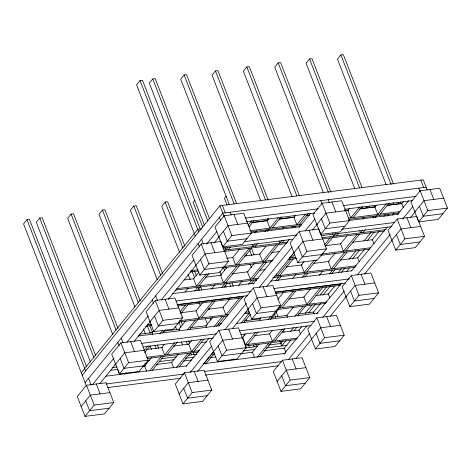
<?xml version="1.0" encoding="UTF-8"?>
<svg xmlns="http://www.w3.org/2000/svg" width="471" height="471" viewBox="0 0 471 471"><rect width="100%" height="100%" fill="white"/><g stroke="black" fill="none" stroke-linecap="round" stroke-linejoin="round"><path stroke-width="0.71" d="M86.629 366.815L29.443 219.368L26.994 219.68L23.55 223.919L86.428 386.037M200.187 229.065L142.466 80.253L140.017 80.565L136.578 84.804L195.259 236.095M95.648 355.587L42.184 217.743L39.729 218.055L36.291 222.294L90.55 362.193M209.471 218.526L155.206 78.628L152.757 78.94L149.313 83.179L204.379 225.132M117.962 328.269L73.541 213.746L71.092 214.058L67.647 218.297L112.869 334.875M236.572 203.554L186.563 74.63L184.114 74.942L180.676 79.175L229.348 204.673M140.276 300.957L104.898 209.748L102.448 210.06L99.004 214.293L134.912 306.874M268.199 200.24L217.926 70.626L215.471 70.944L212.032 75.177L260.71 200.675M162.589 273.639L136.254 205.745L133.805 206.062L130.361 210.296L157.232 279.562M299.291 195.559L249.283 66.629L246.833 66.941L243.389 71.18L292.067 196.678M184.903 246.321L167.611 201.747L165.162 202.059L161.724 206.298L179.545 252.244M330.913 192.245L280.639 62.631L278.19 62.943L274.746 67.182L323.424 192.68M194.8 200.181L193.081 202.3L202.654 226.987M362.005 187.558L311.996 58.634L309.547 58.946L306.103 63.179L354.781 188.677M81.271 372.732L197.738 229.377L201.382 228.912M226.157 196.183L224.437 198.297L227.099 205.156M393.626 184.243L343.353 54.63L340.904 54.948L337.466 59.181L386.143 184.679M82.231 375.21L219.928 205.733L423.27 179.798L427.203 189.943M85.121 382.652L222.818 213.169L426.155 187.24M86.47 385.225L77.291 396.523L84.986 416.37L104.586 413.868L113.764 402.57L106.069 382.729L86.47 385.225L94.165 405.066L84.986 416.37M120.894 342.853L111.715 354.157L119.41 373.998L139.01 371.495L148.188 360.197L140.493 340.356L120.894 342.853L128.589 362.699L119.41 373.998M155.318 300.486L146.14 311.784L153.834 331.625L173.434 329.129L182.613 317.825L174.918 297.984L155.318 300.486L163.013 320.327L153.834 331.625M201.217 243.99L192.038 255.288L199.733 275.129L219.333 272.632L228.512 261.334L220.817 241.493L201.217 243.99L208.912 263.831L199.733 275.129M224.167 215.742L214.988 227.04L222.683 246.886L242.282 244.384L251.461 233.086L243.766 213.245L224.167 215.742L231.862 235.582L222.683 246.886M92.64 384.389L113.97 358.137M126.952 342.158L148.277 315.911M161.259 299.933L193.711 259.986M206.692 244.007L216.895 231.455M81.142 406.444L90.32 395.145L109.92 392.649M115.566 364.077L124.744 352.779L144.344 350.277M149.99 321.705L159.169 310.407L178.768 307.904M195.883 265.208L205.068 253.91L286.686 243.513M218.832 236.966L228.017 225.662L247.616 223.166M99.993 383.453L115.754 364.048M134.3 341.222L150.526 321.251M168.141 299.568L195.96 265.326M214.04 243.071L219.145 236.795M184.073 279.933L193.557 278.726L198.98 272.055M153.758 330.424L151.956 332.644L152.739 334.675M184.938 292.044L188.1 288.158M124.821 374.333L126.175 372.667M144.02 350.701L148.082 345.702M206.38 273.945L196.454 286.162L193.569 278.726M227.634 247.787L225.827 250.007L224.779 247.304M144.668 352.608L150.084 345.944L151.409 349.394M159.804 333.974L162.513 330.642M194.594 291.155L197.755 287.263M198.903 285.85L208.83 273.627M228.276 249.695L230.537 246.916M247.929 225.509L251.991 220.505M162.707 333.109L165.415 329.777M180.099 311.696L185.515 305.031M197.043 290.842L200.204 286.951M249.024 226.863L253.993 220.752M180.746 313.604L187.964 304.719M151.397 357.66L144.626 365.991L146.728 371.401M239.521 249.188L232.751 257.519L235.641 264.961L249.177 248.294M164.473 344.266L161.765 347.598L164.65 355.04L174.582 342.817M226.834 267.51L220.516 275.288L223.401 282.73L236.942 266.062M254.852 233.021L256.66 230.796M185.674 320.875L178.903 329.211L179.427 330.56M211.438 289.165L215.047 284.72M268.835 218.52L267.028 220.74L269.912 228.182L278.491 217.626M202.807 302.488L196.042 310.819L198.927 318.261L212.468 301.593M149.772 370.653L161.053 356.765M152.221 370.341L163.502 356.453M238.09 264.649L251.626 247.981M255.035 243.795L252.774 246.569L251.991 244.543M264.961 231.573L266.315 229.907M167.099 354.728L177.479 341.952M187.205 329.983L195.33 319.986M221.547 287.716L224.702 283.825M225.85 282.417L239.392 265.75M255.223 246.256L257.484 243.483M267.41 231.261L268.764 229.595M189.654 329.671L197.779 319.674M223.996 287.404L227.152 283.513M272.362 227.87L281.393 216.76M201.376 317.949L214.917 301.281M178.344 354.221L171.574 362.552L173.675 367.963M266.021 246.309L259.704 254.087L262.588 261.523L276.13 244.861M191.874 340.274L188.712 344.166L191.597 351.602L201.529 339.385M254.234 263.519L247.463 271.849L250.348 279.291L263.89 262.624M282.253 229.03L283.607 227.363M212.621 317.442L205.851 325.773L206.639 327.804M238.385 285.726L241.994 281.281M295.782 215.082L293.975 217.302L296.86 224.744L305.438 214.187M229.76 299.05L222.989 307.38L225.874 314.822L239.415 298.155M176.266 367.774L188 353.327M179.168 366.903L190.449 353.014M265.038 261.211L278.579 244.549M281.982 240.357L279.727 243.136L278.938 241.105M291.908 228.135L293.262 226.469M194.046 351.289L203.978 339.067M214.152 326.544L222.277 316.547M248.494 284.278L251.649 280.392M252.797 278.979L266.339 262.312M282.176 242.824L284.431 240.045M294.363 227.823L295.717 226.157M216.601 326.232L224.726 316.235M250.943 283.966L254.099 280.08M299.315 224.431L308.34 213.322M186.357 366.161L209.077 338.202M218.815 326.215L243.383 295.971M253.121 283.989L289.282 239.48M299.02 227.493L310.613 213.228M184.467 372.732L175.283 384.03L182.983 403.871L202.577 401.369L211.762 390.07L204.061 370.23L184.467 372.732L192.162 392.573L182.983 403.871M218.891 330.359L209.707 341.658L217.408 361.498L237.001 359.002L246.186 347.698L238.485 327.857L218.891 330.359L226.586 350.2L217.408 361.498M253.316 287.987L244.131 299.285L251.832 319.126L271.426 316.63L280.61 305.332L272.909 285.491L253.316 287.987L261.011 307.828L251.832 319.126M299.209 231.491L290.03 242.795L297.731 262.635L317.324 260.133L326.509 248.835L318.808 228.994L299.209 231.491L306.909 251.337L297.731 262.635M322.158 203.248L312.98 214.546L320.674 234.387L340.274 231.885L349.458 220.587L341.758 200.746L322.158 203.248L329.859 223.089L320.674 234.387M190.172 372.461L211.497 346.214M224.944 329.665L246.268 303.412M259.25 287.434L292.167 246.916M305.149 230.943L314.887 218.956M179.133 393.95L188.312 382.652L207.911 380.15M203.666 363.783L222.736 340.28L242.335 337.778M247.981 309.206L257.16 297.907L276.76 295.411M289.535 258.09L293.598 253.086M293.88 252.715L303.059 241.417L384.442 231.043M316.83 224.467L326.009 213.169L345.608 210.667M197.52 371.525L213.746 351.554M232.291 328.729L248.523 308.752M266.604 286.498L293.957 252.827M312.503 230.001L317.136 224.296M205.662 364.024L214.694 352.914M290.837 259.185L277.295 275.853L276.512 273.828M291.985 257.778L294.693 254.44M241.099 323.112L249.224 313.109M275.441 280.846L278.602 276.954M279.75 275.541L293.286 258.873M243.548 322.8L250.319 314.463M277.89 280.528L281.052 276.642M245.32 333.957L242.612 337.289L245.497 344.731L255.423 332.508M304.066 261.646L301.358 264.979L304.248 272.415L314.175 260.198M260.651 317.79L259.745 318.896L260.275 320.251M292.279 278.856L295.894 274.41M349.676 208.206L347.875 210.431L350.76 217.873L359.785 206.757M277.79 299.397L283.654 292.173M324.607 244.655L330.024 237.985M233.063 360.032L233.969 358.92M325.255 246.563L332.473 237.672M335.876 233.481L333.621 236.259L332.573 233.557M247.946 344.419L258.326 331.643M268.052 319.674L270.754 316.341M302.388 277.407L305.549 273.516M306.698 272.103L316.624 259.886M336.07 235.947L338.325 233.169M348.711 220.393L349.612 219.28M270.501 319.362L278.626 309.359M293.309 291.284L279.768 307.952L279.244 306.597M304.837 277.095L307.999 273.204M353.209 217.561L362.234 206.445M282.223 307.634L295.759 290.972M259.191 343.912L252.421 352.243L254.517 357.654M346.862 235.995L340.545 243.772L343.43 251.214L356.971 234.546M272.267 330.518L269.559 333.851L272.444 341.292L282.376 329.07M335.081 253.21L328.311 261.54L331.195 268.982L344.737 252.315M362.646 219.274L364.001 217.608M293.468 307.127L286.698 315.464L287.481 317.489M319.232 275.417L322.841 270.972M376.176 205.327L374.822 206.993L377.707 214.435L386.285 203.878M310.601 288.741L303.83 297.071L306.721 304.513L320.256 287.846M257.113 357.46L268.847 343.018M260.016 356.594L271.296 342.705M345.885 250.902L359.42 234.234M362.829 230.048L360.568 232.827L359.785 230.796M372.755 217.826L374.109 216.16M274.893 340.98L284.825 328.758M294.999 316.235L303.124 306.238M329.335 273.969L332.497 270.083M333.645 268.67L347.186 252.003M363.017 232.509L365.278 229.736M375.204 217.514L376.559 215.848M297.448 315.923L305.573 305.926M331.79 273.657L334.946 269.771M380.156 214.122L389.181 203.013M309.17 304.201L322.712 287.534M283.012 340.657L280.704 343.5L281.664 345.985L285.826 340.863M290.413 331.549L293.651 327.569M305.208 313.339L312.143 304.802M320.003 295.129L326.939 286.592M338.037 272.933L341.275 268.947M349.135 259.274L356.07 250.737M363.93 241.064L370.865 232.527M383.812 216.589L385.661 214.311M294.145 330.618L296.924 327.204M308.481 312.974L315.417 304.437M322.818 295.329L330.212 286.227M341.31 272.568L345.007 268.011M352.408 258.909L359.344 250.372M367.203 240.693L374.139 232.162M387.085 216.224L388.934 213.946M284.048 348.452L291.001 339.891M298.885 330.195L301.664 326.768M313.256 312.503L320.674 303.371M328.093 294.24L335.046 285.679M346.638 271.414L349.417 267.993M357.766 257.719L364.719 249.159M372.137 240.027L379.09 231.467M392.537 214.923L393.462 213.781M401.345 204.078L403.665 201.223M283.889 354.233L307.068 325.702M316.806 313.721L341.381 283.477M351.578 270.919L387.28 226.981M397.477 214.429L408.604 200.728M282.459 360.233L273.28 371.531L280.975 391.372L300.575 388.875L309.753 377.577L302.058 357.73L282.459 360.233L290.154 380.073L280.975 391.372M316.883 317.86L307.704 329.158L315.399 348.999L334.999 346.503L344.177 335.205L336.482 315.364L316.883 317.86L324.578 337.701L315.399 348.999M351.307 275.488L342.129 286.792L349.823 306.633L369.423 304.131L378.602 292.832L370.907 272.992L351.307 275.488L359.002 295.335L349.823 306.633M397.206 218.997L388.027 230.295L395.722 250.136L415.322 247.64L424.501 236.336L416.806 216.495L397.206 218.997L404.901 238.838L395.722 250.136M420.156 190.749L410.977 202.047L418.672 221.888L438.271 219.392L447.45 208.094L439.755 188.247L420.156 190.749L427.851 210.59L418.672 221.888M288.629 359.397L309.494 333.715M322.935 317.166L344.266 290.913M357.248 274.94L390.165 234.423M402.681 219.015L412.879 206.457M277.125 381.451L286.309 370.153L305.909 367.651M311.549 339.079L320.733 327.781L340.327 325.284M345.973 296.712L355.158 285.414L374.751 282.912M391.872 240.216L401.057 228.918L420.65 226.416M414.821 211.968L424.006 200.67L443.6 198.173M295.982 358.455L311.743 339.055M330.289 316.229L346.515 296.253M364.595 273.998L391.949 240.334M410.494 217.508L415.134 211.797M245.379 218.102L318.261 208.806M343.771 205.556L415.922 196.354M246.309 221.782L314.816 213.045M344.701 209.236L412.478 200.593M252.397 222.406L267.705 220.457M279.368 218.968L294.669 217.019M306.333 215.53L309.247 215.159M344.96 210.602L348.605 210.137M360.262 208.653L375.57 206.698M387.227 205.215L401.074 203.448L400.544 202.077M251.485 222.724L267.534 220.675M279.203 219.186L294.528 217.231M306.197 215.742L309.117 215.371M344.866 210.814L348.511 210.349M359.455 208.953L375.505 206.904M387.18 205.415L401.769 203.554L403.341 207.617M249.989 230.719L301.787 224.114M348.481 218.161L400.279 211.556M251.031 231.856L301.369 225.432M348.793 219.386L399.131 212.969M251.149 232.98L299.974 226.751M316.012 224.708L317.466 224.52M349.535 220.434L398.366 214.205M231.862 235.582L251.461 233.086M329.859 223.089L349.458 220.587M427.851 210.59L447.45 208.094M246.875 238.732L227.275 241.234L223.425 231.314M344.866 226.239L325.267 228.735L321.416 218.815M442.858 213.74L423.264 216.242L419.414 206.322M244.555 241.629L297.03 234.935M341.487 229.265L394.692 222.483M222.895 248.188L292.862 239.268M321.287 235.641L391.978 226.628M223.631 250.289L287.828 242.1M322.117 237.725L386.32 229.542M226.486 258.32L233.051 257.484M244.72 255.994L260.045 254.04M271.714 252.55L279.739 251.526M324.972 245.762L341.022 243.713M352.697 242.224L372.396 239.715L373.968 243.772M208.912 263.831L228.512 261.334M306.909 251.337L326.509 248.835M404.901 238.838L424.501 236.336M190.702 270.69L197.997 269.759M224.261 266.415L273.145 260.18M289.194 258.132L295.759 257.296M322.023 253.946L370.901 247.711M223.925 266.98L204.326 269.483L200.475 259.562M321.917 254.487L302.317 256.983L298.467 247.063M419.908 241.988L400.315 244.49L396.464 234.564M190.284 272.014L198.309 270.99M222.389 267.917L271.997 261.593M288.046 259.545L296.801 258.426M320.875 255.359L369.753 249.124M205.232 277.236L221.282 275.188M232.227 273.792L248.276 271.749M259.215 270.354L265.055 269.606M286.209 266.91L302.258 264.861M313.203 263.466L329.253 261.417M340.197 260.021L357.707 257.79L359.279 261.847M176.743 288.676L258.455 278.255M274.505 276.212L356.217 265.791M175.601 290.089L256.577 279.762M272.627 277.713L355.069 267.204M172.451 293.657L254.075 283.248M270.843 281.11L351.737 270.79M176.066 301.004L251.131 291.431M273.728 288.552L349.523 278.885M176.996 304.684L247.693 295.67M275.388 292.138L345.349 283.212M177.379 304.802L243.036 296.43M275.141 292.332L340.798 283.96M177.691 306.026L242.618 297.749M275.453 293.563L340.38 285.279M180.964 312.744L196.283 310.789M207.958 309.3L223.278 307.345M288.935 298.973L304.254 297.018M315.929 295.529L328.334 293.945L329.906 298.008M163.013 320.327L182.613 317.825M261.011 307.828L280.61 305.332M359.002 295.335L378.602 292.832M147.37 324.831L151.75 324.278M179.469 320.739L228.353 314.504M245.132 312.367L249.506 311.808M277.961 308.181L326.839 301.946M145.492 326.338L152.056 325.502M179.051 322.058L227.935 315.823M243.984 313.78L249.818 313.032M276.783 309.594L325.691 303.359M178.026 323.477L158.427 325.973L154.576 316.053M276.018 310.978L256.418 313.48L252.574 303.56M374.009 298.484L354.416 300.981L350.565 291.06M139.281 334.263L152.416 332.585M163.355 331.19L179.404 329.147M190.349 327.751L206.398 325.702M218.073 324.213L221.723 323.748M244.337 320.863L260.386 318.82M271.331 317.425L287.381 315.376M298.326 313.98L313.645 312.026L314.434 314.057M138.027 336.029L219.657 325.62M236.418 323.477L318.043 313.068M141.641 343.377L216.707 333.804M239.303 330.919L314.369 321.346M143.302 346.962L213.269 338.037M240.964 334.504L310.925 325.585M146.481 349.547L162.53 347.504M173.475 346.108L188.794 344.154M201.194 342.57L206.304 341.922M242.053 337.36L243.513 337.177M254.452 335.782L269.777 333.827M282.176 332.243L298.955 330.106L300.533 334.163M146.446 357.359L199.704 350.571M244.938 344.801L297.466 338.101M147.488 358.496L198.556 351.984M245.25 346.026L296.318 339.514M128.589 362.699L148.188 360.197M226.586 350.2L246.186 347.698M324.578 337.701L344.177 335.205M114.594 364.684L116.054 364.501M147.394 360.503L149.578 360.227M161.241 358.737L176.543 356.782M188.206 355.299L196.949 354.18M245.78 347.957L257.443 346.468M268.376 345.072L281.493 343.4M112.64 367.539L117.014 366.98M144.709 363.447L146.893 363.17M159.286 361.587L173.864 359.732M185.521 358.243L194.27 357.13M212.486 354.804L214.676 354.528M243.101 350.901L254.758 349.411M266.421 347.928L287.01 345.302M143.602 365.849L124.003 368.346L120.152 358.425M241.594 353.35L221.994 355.852L218.15 345.926M339.585 340.851L319.992 343.353L316.141 333.433M110.638 370.324L117.933 369.394M142.737 366.232L145.657 365.861M156.596 364.466L171.915 362.511M183.59 361.022L191.615 359.997M210.584 357.577L215.689 356.93M241.223 353.674L252.898 352.184M263.842 350.789L284.266 348.181L285.844 352.243M105.321 376.282L186.952 365.867M203.713 363.73L285.338 353.321M106.022 384L184.008 374.056M204.414 371.454L281.67 361.598M107.682 387.586L180.564 378.29M205.344 375.128L278.226 365.837M94.165 405.066L113.764 402.57M192.162 392.573L211.762 390.07M290.154 380.073L309.753 377.577M109.178 408.216L89.578 410.718L85.728 400.797M207.169 395.722L187.57 398.219L183.725 388.298M305.167 383.223L285.567 385.725L281.717 375.805M429.952 189.501L433.803 199.421M420.815 180.11L423.706 187.552M418.801 188.176L420.114 191.562M407.003 217.749L410.853 227.67M340.904 54.948L391.177 184.555M398.095 202.389L398.625 203.76M393.055 202.512L393.856 204.567M369.187 206.074L369.717 207.446M309.547 58.946L359.556 187.87M366.738 206.386L367.268 207.758M361.963 207.193L362.499 208.565M361.104 274.24L364.954 284.16M278.19 62.943L328.464 192.557M331.961 201.994L335.811 211.915M328.157 199.739L329.211 202.442M320.81 200.675L321.858 203.378M246.833 66.941L296.836 195.871M309.011 230.242L312.862 240.163M326.68 316.612L330.53 326.533M215.471 70.944L265.479 199.869M267.622 218.509L268.158 219.88M251.343 247.929L254.004 254.787M276.083 311.702L277.943 316.506M283.265 330.218L284.06 332.279M184.114 74.942L234.122 203.866M292.255 358.984L296.106 368.905M249.424 249.612L251.82 255.782M274.428 314.075L275.759 317.501M263.112 286.739L266.963 296.659M233.963 214.493L237.814 224.414M230.166 212.233L231.214 214.941M245.986 253.845L246.78 255.906M249.971 264.137L251.302 267.563M255.824 279.221L256.359 280.592M279.768 340.939L280.828 343.683M222.377 205.415L225.268 212.857M219.928 205.733L224.125 216.554M219.374 217.408L220.687 220.793M225.839 267.016L226.368 268.388M231.956 282.788L233.286 286.215M246.056 319.132L246.851 321.193M255.894 344.507L256.695 346.562M152.757 78.94L207.817 220.899M223.389 267.328L224.72 270.754M229.507 283.1L230.837 286.527M253.445 344.819L254.246 346.874M211.014 242.742L214.864 252.662M219.945 271.561L221.276 274.993M225.268 285.279L226.062 287.334M244.149 333.968L244.685 335.34M248.67 345.626L249.471 347.686M140.017 80.565L198.703 231.862M201.588 239.297L203.425 244.037M198.144 243.536L199.457 246.916M228.688 329.111L232.539 339.032M194.482 271.013L196.342 275.812M200.599 286.786L201.929 290.213M208.841 308.046L209.377 309.418M165.162 202.059L182.983 248.011M192.033 271.325L194.688 278.184M198.415 287.781L199.48 290.525M210.119 317.96L210.914 320.015M188.053 274.193L190.184 279.674M199.227 302.994L200.293 305.738M205.344 318.767L207.475 324.254M181.211 321.646L182.542 325.072M188.659 340.845L189.454 342.906M193.181 352.502L193.975 354.563M133.805 206.062L160.935 276.012M178.762 321.958L180.888 327.445M186.21 341.157L187.535 344.589M190.731 352.814L191.526 354.875M194.264 371.478L198.114 381.398M165.121 299.232L168.965 309.159M175.318 326.191L176.649 329.623M181.435 341.97L182.501 344.707M155.689 295.794L157.526 300.527M152.245 300.033L153.558 303.412M149.849 325.644L152.51 332.502M157.296 344.843L158.627 348.275M102.448 210.06L138.356 302.641M147.399 325.956L150.326 333.497M154.847 345.155L156.178 348.587M143.425 328.823L145.292 333.621M130.697 341.605L134.541 351.525M121.265 338.166L123.102 342.9M71.092 214.058L116.043 329.953M117.821 342.399L119.134 345.785M117.679 369.429L119.775 374.839M39.729 218.055L93.994 357.954M96.272 383.977L100.117 393.897M26.994 219.68L85.675 370.977M88.56 378.419L91.186 385.184"/></g></svg>
